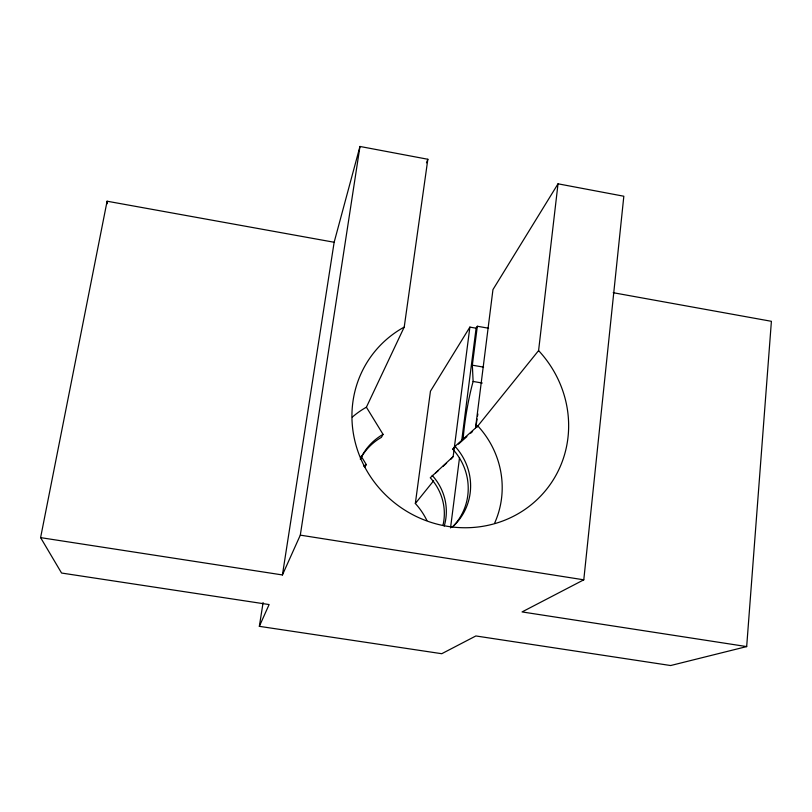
<?xml version="1.0" encoding="UTF-8"?>
<svg xmlns="http://www.w3.org/2000/svg" width="812" height="812" viewBox="0 0 812 812"><rect width="100%" height="100%" fill="white"/><g stroke="black" fill="none" stroke-linecap="round" stroke-linejoin="round"><path stroke-width="1.22" d="M263.088 602.595L259.343 626.336L441.748 653.711L475.873 635.958L670.641 665.535L746.675 646.585L771.4 321.308L613.192 292.706M746.675 646.585L522.065 611.923L583.787 579.819L623.829 196.23L558.027 183.816L492.955 289.61L475.558 427.721M334.148 242.26L107.093 201.214L40.6 537.625L282.424 574.947L334.148 242.26L359.97 146.464L427.843 159.264L404.224 327.063A110.117 105.032 36.4 0 0 371.906 478.725A110.117 105.032 36.4 0 0 529.272 506.282A110.117 105.032 36.4 0 0 538.589 350.591L558.027 183.816M450.528 527.932L459.541 457.582M461.795 439.992L476.106 328.2L477.334 326.251L488.56 328.231M463.134 439.16A54.363 8.232 -80.3 0 1 473.112 381.457L472.351 365.187L477.334 326.251M451.127 459.084L453.167 456.557L469.884 327.104L476.106 328.2M426.889 520.472A70.948 69.771 38.8 0 0 415.338 503.481L430.451 391.211L469.884 327.104M282.424 574.947L300.308 535.138L359.97 146.464M426.483 162.816L427.843 159.264M259.343 626.336L269.117 604.554L61.57 573.039L40.6 537.625M352.347 417.074A90.741 87.879 37 0 1 366.395 407.198L404.224 327.063M364.892 467.052L366.283 464.565L361.218 456.263M366.395 407.198L383.061 434.369L381.407 437.353A57.835 56.038 37 0 0 360.244 459.145M453.167 456.557L430.279 477.76A52.881 51.552 37.5 0 1 443.017 525.151M452.061 527.424A57.835 56.038 37 0 0 452.761 449.209L455.014 446.356L477.832 425.965A90.741 87.879 37 0 1 494.731 522.887M415.338 503.481L433.628 480.785M476.614 427.467L538.589 350.591M452.761 449.209L455.593 446.681M458.425 444.154L466.91 436.562M470.686 433.192L472.574 431.507M435.719 472.888L438.439 470.452M442.966 466.392L446.6 463.144M300.308 535.138L583.787 579.819M473.112 381.457L482.247 383.031M472.351 365.187L483.597 367.136M107.093 201.214L107.438 203.7M475.954 426.99A54.313 8.668 -80.3 0 1 477.06 419.002M477.537 415.967A54.313 8.668 -80.3 0 1 477.862 413.937M455.014 446.356A58.332 56.485 37 0 1 452.72 526.734M360.721 458.323A58.332 56.485 37 0 1 383.061 434.369M363.674 466.159A53.298 51.927 37.5 0 1 366.283 464.565M432.167 475.365A53.298 51.927 37.5 0 1 444.225 526.074"/></g></svg>
